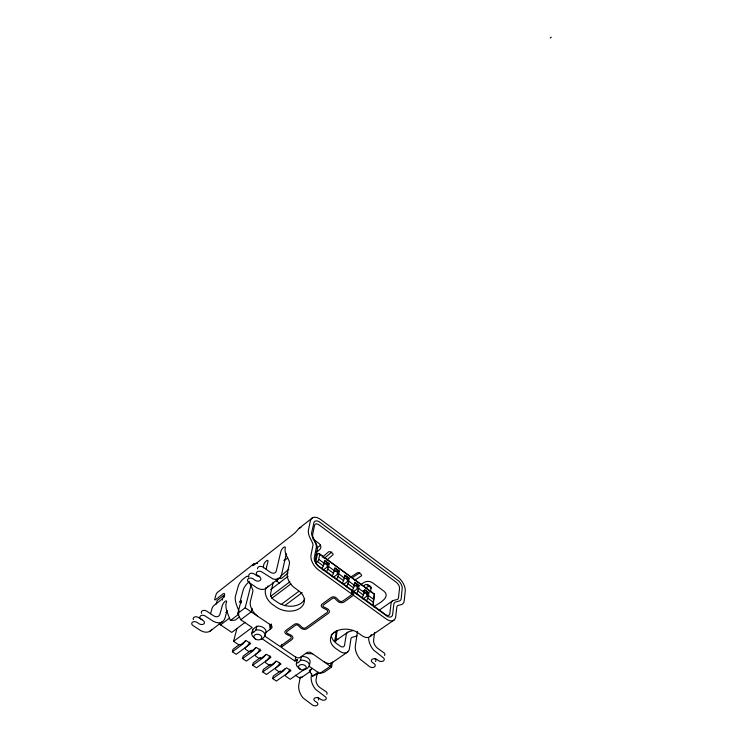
<?xml version="1.0" encoding="UTF-8"?>
<svg xmlns="http://www.w3.org/2000/svg" width="743" height="743" viewBox="0 0 743 743"><rect width="100%" height="100%" fill="white"/><g stroke="black" fill="none" stroke-linecap="round" stroke-linejoin="round"><path stroke-width="1.11" d="M337.062 630.519L335.845 641.348M315.561 555.402L318.701 553.47L319.778 554.092L374.416 594.047L373.153 604.858A5.526 4.374 75.7 0 1 372.661 605.406M373.265 604.681L373.413 602.313A6.334 0.594 -87.6 0 1 373.692 599.36L374.416 594.047M374.602 632.302L373.58 640.048A6.678 3.873 57.2 0 0 377.788 648.425L383.843 652.707A3.316 2.266 6.9 0 1 384.493 655.484M366.466 601.198L367.739 598.18A8.34 3.501 -54.5 0 0 368.5 595.58L368.918 592.626L364.637 589.496L364.2 592.45A8.359 3.474 -54.5 0 1 363.429 595.05L362.147 598.069M367.172 595.997L367.386 591.502L367.172 595.997L362.89 599.053M367.051 593.871L365.825 592.979L366.169 590.611L363.225 590.509M357.485 631.42L355.368 645.797A13.263 7.839 57.4 0 0 360.058 659.152L369.745 666.759A3.306 2.248 7.2 0 0 374.398 666.945A3.306 2.248 7.2 0 0 374.221 663.75L372.401 662.477A3.325 2.257 7.1 0 1 372.224 659.255A3.325 2.257 7.1 0 1 376.896 659.45L378.716 660.731A3.325 2.266 6.9 0 0 383.397 660.917A3.325 2.266 6.9 0 0 383.239 657.694L373.525 650.004A13.365 7.746 57.2 0 1 368.63 637.931M356.575 594.019L357.866 591.01A8.377 3.446 -54.4 0 0 358.655 588.41L359.101 585.456L354.782 582.308L354.318 585.252A8.396 3.418 -54.4 0 1 353.529 587.852L351.792 591.874M357.337 588.837L357.559 584.332L357.337 588.837L353.055 591.93M357.197 586.691L355.962 585.79L356.324 583.431L354.365 583.357M309.004 666.202L319.75 673.52L324.059 672.285L331.573 667.121L311.391 652.948A3.316 2.248 9.5 0 0 306.738 652.753L300.293 657.304A3.316 2.238 9.9 0 1 295.658 657.118L281.216 647.292L291.925 639.574A4.198 2.87 10.4 0 0 290.829 635.079L287.355 633.361A1.69 1.152 10.5 0 1 286.9 631.55L295.593 625.225A1.69 1.17 10.3 0 1 298.184 625.495L300.701 627.937A4.235 2.926 10 0 0 307.156 628.606L328.295 613.384A4.291 3 9.4 0 0 327.291 608.693L323.772 606.91A1.718 1.207 9.4 0 1 323.363 605.025L332.446 598.421A1.727 1.226 9.2 0 1 335.093 598.691L337.619 601.226A4.328 3.065 8.9 0 0 344.223 601.914L353.454 595.254L353.937 592.19L353.222 591.075L351.402 592.394M264.499 635.683A3.362 2.294 11.2 0 0 265.325 636.472L279.953 646.429L290.662 638.701A2.517 1.718 10.4 0 0 289.993 636.008L286.529 634.29A3.371 2.313 10.5 0 1 285.628 630.668L294.312 624.343A3.39 2.34 10.3 0 1 299.494 624.882L302.011 627.315A2.545 1.755 10 0 0 305.893 627.724L327.022 612.473A2.573 1.802 9.4 0 0 326.409 609.669L322.899 607.885A3.446 2.424 9.4 0 1 322.081 604.115L331.164 597.493A3.464 2.452 9.2 0 1 336.458 598.041L338.975 600.585A2.6 1.839 8.9 0 0 342.941 600.994L352.173 594.326L352.656 591.261L351.941 590.156L318.515 565.897A5.247 3.074 53.4 0 1 315.292 559.423L317.122 550.247A9.826 5.74 52.7 0 0 316.369 544.201L313.277 537.774A5.155 2.972 52.6 0 1 312.664 534.514L314.54 525.44A5.108 2.916 52.4 0 1 319.053 524.892L396.363 582.354A4.96 2.721 55.4 0 1 399.52 588.456L398.471 597.762A5.006 2.768 55.7 0 1 397.143 599.49L393.14 600.558A9.529 5.285 56.2 0 0 390.948 604.282L389.834 613.644A5.127 2.888 56.1 0 1 385.682 614.637L353.222 591.075M347.418 581.611L347.65 577.097L347.418 581.611L344 584.109M346.6 586.784L347.919 583.766A8.414 3.381 -54.3 0 0 348.727 581.175L349.21 578.23L344.845 575.054L344.353 577.989A8.424 3.353 -54.3 0 1 343.535 580.58L342.217 583.608M347.269 579.447L346.015 578.537L346.405 576.187L344.436 576.122M331.573 667.121L332.316 662.635M331.109 662.7L330.542 666.1L319.75 673.52M334.703 641.153L336.403 630.946M336.542 579.494L337.879 576.475A8.452 3.316 -54.2 0 0 338.715 573.884L339.226 570.949L334.833 567.736L334.304 570.67A8.461 3.288 -54.2 0 1 333.468 573.262L332.112 576.28M337.415 574.33L337.656 569.797L337.415 574.33L333.152 577.487M317.112 673.743L316.091 679.455A6.464 4.068 58 0 0 320.038 687.637L326.028 691.687A3.204 2.118 8.7 0 1 326.771 694.287M337.248 572.147L335.985 571.228L336.403 568.887L334.424 568.813M311.698 673.91L311.28 676.195A12.919 8.136 58 0 0 315.608 689.374L325.193 696.674A3.213 2.118 8.7 0 1 325.48 699.702A3.213 2.118 8.7 0 1 320.967 699.507L319.165 698.299A3.213 2.108 8.9 0 0 314.661 698.104A3.213 2.108 8.9 0 0 314.967 701.123L316.769 702.33A3.204 2.09 8.9 0 1 317.075 705.33A3.204 2.09 8.9 0 1 312.589 705.135L303.033 697.918A12.826 8.219 58.3 0 1 298.816 684.795L300.321 676.929M326.4 572.129L327.756 569.11A8.489 3.241 -54.1 0 0 328.61 566.528L329.158 563.593L324.728 560.361L324.171 563.287A8.498 3.213 -54.1 0 1 323.307 565.869L321.951 568.841M327.319 566.983L327.579 562.442L327.319 566.983L323.066 570.169M303.339 669.276A6.631 4.449 9.6 0 0 305.02 669.192L307.063 668.505L309.264 666.295L310.007 662.45A6.603 4.449 9.7 0 0 307.853 658.01A6.603 4.449 9.7 0 0 301.407 656.58L300.543 660.351L298.333 662.58L296.392 663.341A6.631 4.449 9.6 0 0 300.005 668.533M327.143 564.782L325.871 563.853L326.307 561.522L324.32 561.448M315.719 563.473A5.61 4.588 72.9 0 1 315.766 563.194L317.372 561.559A6.464 4.384 -6.4 0 0 318.766 559.34L319.778 554.092M317.391 554.009L315.766 562.191A3.622 2.461 -6.1 0 0 315.794 562.943L315.803 562.999M296.438 663.239L297.181 659.505L294.952 661.075L261.499 638.358M294.952 661.075L295.798 656.84M281.216 647.292L281.848 644.33M275.486 667.966L275.69 669.536L278.801 671.616L281.086 671.718L286.612 667.818L290.95 670.743L276.396 681.052L272.69 678.591L273.229 676.102L280.417 671.031M245.199 647.655L245.441 649.271L248.626 651.407L250.939 651.5L256.428 647.487L260.877 650.487L255.378 654.481L255.611 656.088L258.768 658.205L261.072 658.298L266.57 654.323L270.981 657.295L265.474 661.251L265.697 662.84L268.827 664.939L271.121 665.031L276.628 661.094L281.012 664.047L266.477 674.458L262.734 671.969L263.301 669.489L270.471 664.363M271.409 623.99L270.211 629.237L269.56 624.213M260.784 639.184L262.771 638.432L264.991 636.157L265.901 632.349A6.743 4.607 11.5 0 0 263.57 627.724A6.743 4.607 11.5 0 0 256.976 626.256L252.731 629.405A6.743 4.607 11.5 0 0 253.075 631.838M276.87 581.202L277.13 579.271M269.988 655.781A5.052 1.913 -56.1 0 1 266.347 660.703L256.474 667.799L252.704 665.291L253.289 662.821L260.449 657.639M265.929 587.602L265.437 589.645A11.907 7.476 53.7 0 0 271.52 603.734L276.294 607.124A17.275 12.129 11 0 0 300.339 607.978A17.275 12.129 11 0 0 298.426 590.583L294.683 587.927A12.074 7.328 53.5 0 1 287.355 572.909L289.417 563.723A5.155 3.121 52.7 0 0 288.851 560.426L286.529 555.662A11.86 7.086 52.7 0 1 285.228 548.065A3.436 1.198 -53.9 0 0 283.585 547.461A3.436 1.198 -53.9 0 0 280.873 551.455L276.303 570.884A6.928 4.282 52.5 0 1 269.867 571.943L263.208 567.225A3.501 2.498 12.4 0 0 259.372 566.538A3.501 2.498 12.4 0 0 257.552 568.813M254.199 637.717A6.771 4.607 11.5 0 1 251.831 633.11L253.716 632.284L255.936 629.999L256.837 626.293M251.877 633.017L252.778 629.312M266.096 569.101L267.954 561.522A3.409 1.17 -54.2 0 0 266.393 560.881A3.409 1.17 -54.2 0 0 263.691 564.847A11.702 7.235 52.7 0 0 263.524 567.773M259.901 648.983A5.071 1.876 -56 0 1 256.242 653.924L246.388 661.094L242.589 658.558L243.193 656.088L251.236 650.209M252.202 608.378L251.375 611.721L240.751 619.746L237.788 613.412L241.094 600.771L239.302 602.155M237.788 613.412L245.181 607.783L251.088 584.704M236.887 628.55L233.581 641.33L238.401 644.562L240.723 644.655L246.193 640.596L250.688 643.614L236.218 654.323L232.383 651.769L233.023 649.308L239.255 644.683M226.987 610.848L225.083 617.832A13.374 8.962 52.7 0 1 216.157 622.467L213.325 621.343L205.309 616.058A3.409 2.313 13.6 0 0 200.601 615.873A3.409 2.313 13.6 0 0 201.195 619.253L203.173 620.581A3.399 2.303 13.6 0 1 203.768 623.934A3.399 2.303 13.6 0 1 199.078 623.749L197.099 622.43A3.39 2.294 13.8 0 0 192.418 622.244A3.39 2.294 13.8 0 0 193.022 625.587L201.019 630.807L203.851 631.903A13.272 9.046 52.7 0 0 211.783 629.47M216.129 604.189L217.188 600.474L223.699 595.394A2.498 0.817 -54.9 0 0 224.033 596.313M210.52 613.792L212.099 608.276A2.508 0.817 -55.1 0 1 214.105 605.359L221.135 599.88A4.17 1.365 -54.9 0 0 224.47 595.013A4.17 1.365 -54.9 0 0 222.77 594.075L215.767 599.545A2.48 0.808 -54.9 0 1 214.773 598.988L215.925 594.967A11.238 7.411 52.6 0 1 218.238 591.79L253.558 564.058A11.498 7.198 52.5 0 1 257.524 563.454M264.991 636.157L265.037 636.054A6.771 4.607 11.5 0 0 262.697 631.439A6.771 4.607 11.5 0 0 256.075 629.962L255.936 629.999M297.181 659.505L297.126 659.598A6.603 4.449 9.7 0 0 297.042 660.759M309.264 666.295L309.311 666.202A6.631 4.449 9.6 0 0 307.156 661.753A6.631 4.449 9.6 0 0 300.674 660.323L300.543 660.351M363.661 585.883C365.556 582.623 372.169 586.06 370.813 588.177M370.293 591.818L371.221 588.066L367.033 584.37M365.528 588.335L367.961 586.496L369.847 586.506M312.422 517.843L299.206 528.217L296.541 531.152A5.08 1.272 -48.8 0 1 293.856 533.855L254.45 564.754A4.987 1.198 -49.3 0 1 252.657 565.581L253.558 564.058M551.25 37.15L550.257 37.977M288.154 572.834L282.043 578.073A1.542 1.096 11.5 0 1 279.842 578.035M316.973 548.12L320.465 545.13M316.072 552.634L319.583 549.634A6.223 4.551 10.6 0 0 318.998 543.421L312.887 538.926M322.276 557.222L328.555 551.882A1.662 1.207 9.8 0 1 330.737 552.058L332.79 553.619A1.662 1.217 9.7 0 1 332.641 555.095L326.734 560.092M324.124 558.504L331.768 552.012M276.554 579.549L278.3 578.091M280.91 575.899L288.758 569.324M225.816 612.511L227.618 611.127M210.083 631.123L222.361 621.733M265.855 588.521L279.043 578.444M219.185 623.637A4.922 3.297 53.3 0 0 220.587 624.9L229.606 618.018M270.647 589.58L288.061 576.327M201.585 613.281A3.39 2.313 13.7 0 1 202.653 610.653A3.39 2.313 13.7 0 1 206.73 611.183L213.306 615.622A6.687 4.486 52.7 0 0 219.891 614.312L222.389 605.359A3.39 1.124 -55 0 1 225.083 601.403A3.39 1.124 -55 0 1 226.476 602.183L225.9 604.273A19.801 12.956 53.5 0 0 227.442 612.836L230.414 620.507L238.958 614.006M239.478 616.876L235.215 620.108L230.414 620.507M270.545 596.406L289.928 581.741M271.715 598.403L290.968 583.877M245.162 622.318L231.751 632.414L220.587 624.9M327.301 564.986L329.158 563.593M281.188 604.486L298.779 591.344M233.581 641.33L252.128 627.491L240.751 619.746M284.745 605.61L302.141 592.654M337.359 572.324L339.226 570.949M232.383 651.769L242.199 644.506A5.099 1.82 -55.8 0 0 245.366 640.661M265.799 632.488L271.279 628.448A3.381 2.322 11.3 0 0 270.851 625.104L245.181 607.783M347.343 579.596L349.21 578.23M242.589 658.558L252.425 651.37A5.08 1.867 -55.9 0 0 255.573 647.534M357.234 586.812L359.101 585.456M252.704 665.291L262.567 658.168A5.052 1.904 -56.1 0 0 265.381 654.927M367.051 593.963L368.918 592.626M262.734 671.969L272.625 664.92A5.034 1.941 -56.2 0 0 275.746 661.121M331.322 634.596L336.978 630.603M373.478 606.827C377.314 604.17 391.626 597.669 383.936 591.177L372.382 582.679A6.074 4.356 7.8 0 0 364.228 582.354L360.346 584.871M272.69 678.591L282.591 671.607A5.015 1.978 -56.4 0 0 285.386 668.394M334.619 641.45L347.798 632.219M379.264 610.17L392.527 600.873M305.243 668.811L290.234 679.278L285.609 676.176L285.423 674.616M319.063 672.898A19.364 12.194 56.8 0 1 317.354 673.957L312.515 676.13L309.367 670.455L312.218 668.477M301.658 677.402L310.23 671.458M312.515 676.13L318.255 672.183M332.381 662.524L347.668 651.982M370.005 636.593L394.106 619.987M350.343 577.348L357.011 572.992A1.644 1.189 8.4 0 1 358.98 572.872L361.052 574.348A1.635 1.18 8.3 0 1 361.274 575.927L354.448 580.367M352.117 577.785L359.9 572.742M283.807 560.528L287.708 558.197M309.367 670.455L311.475 669.527M323.874 563.788L325.871 563.853M334.006 571.163L335.985 571.228M344.037 578.472L346.015 578.537M353.993 585.716L355.962 585.79M363.866 592.905L365.825 592.979M305.661 653.515L312.636 653.803M373.46 593.666L374.546 594.298M295.305 675.192L298.194 677.124A4.802 3.074 57.3 0 0 302.364 676.362M276.48 580.933L279.322 582.939M352.173 594.326L318.571 570.002A12.25 7.161 53.4 0 1 311.029 554.845L312.905 545.678A5.229 3.046 52.6 0 0 312.283 542.381L309.896 537.57A12.037 6.928 52.6 0 1 308.466 529.945L310.388 520.88A11.925 6.798 52.4 0 1 320.92 519.673L397.867 577.079A11.591 6.334 55.4 0 1 405.241 591.279L404.238 600.604A11.702 6.446 55.7 0 1 401.174 604.663L398.155 605.387A5.062 2.805 56.2 0 0 396.818 607.152L395.75 616.523A11.972 6.724 56.1 0 1 386.081 618.882L353.454 595.254M317.372 561.559L323.307 565.869M327.756 569.11L333.468 573.262M337.879 576.475L343.535 580.58M347.919 583.766L353.529 587.852M357.866 591.01L363.429 595.05M367.739 598.18L373.413 602.313M352.656 591.261L318.394 566.352A7.876 4.607 53.4 0 1 314.224 557.974L316.277 547.628A7.226 4.207 52.7 0 0 315.812 543.895L312.422 536.78A7.736 4.458 52.6 0 1 311.642 532.675L314.048 522.078A7.69 4.384 52.4 0 1 318.849 521.521L398.898 581.128A7.467 4.087 55.4 0 1 402.269 587.611L401.201 598.737A7.523 4.142 55.7 0 1 399.539 600.92L395.155 602.146A7.003 3.882 56.2 0 0 393.809 604.44L392.555 614.981A7.699 4.328 56.1 0 1 387.196 616.272L353.937 592.19M318.747 559.34L324.171 563.287M328.61 566.528L334.304 570.67M338.715 573.884L344.353 577.989M348.727 581.175L354.318 585.252M358.655 588.41L364.2 592.45M368.5 595.58L373.692 599.369M372.531 592.988L318.701 553.47M371.407 587.583L370.748 587.165M239.06 611.433L236.794 605.666A19.922 12.854 53.4 0 1 235.206 597.084L238.438 585.428A6.761 2.266 -54.6 0 1 243.342 578.881L245.413 577.265A6.761 2.275 -54.6 0 1 248.403 576.772L248.478 577.162M240.667 603L240.518 602.508A5.21 3.381 53.2 0 1 240.37 600.641L243.091 590.286A6.743 2.294 -54.7 0 1 248.431 582.438M249.732 642.128A5.09 1.839 -55.9 0 1 246.044 647.088M279.758 663.072A5.025 1.95 -56.3 0 1 276.368 667.428M289.909 669.211A5.006 1.988 -56.4 0 1 286.315 674.105M304.751 598.821A17.2 12.111 11 0 1 277.399 602.229L273.703 599.647A5.108 3.204 53.7 0 1 270.647 593.295L272.82 584.063A9.566 5.981 52.8 0 0 273.127 582.261M374.862 658.762A3.297 2.238 7.2 0 1 375.531 661.511M353.231 630.352A4.885 2.888 56.2 0 1 352.553 630.686L348.439 631.884A9.287 5.517 56.7 0 0 346.071 635.674L344.594 645.054A4.997 3.009 56.7 0 1 340.331 646.178L336.82 643.726A16.727 11.554 8.3 0 1 331.294 635.339M257.44 615.891A11.804 7.569 53.8 0 1 250.437 601.096L252.778 591.865A5.034 3.223 52.8 0 0 252.286 588.595L250.075 583.896A11.6 7.328 52.8 0 1 249.1 581.212M193.449 619.625A3.371 2.285 13.8 0 1 194.499 617.024A3.371 2.285 13.8 0 1 198.548 617.554L200.517 618.873A3.381 2.303 13.7 0 0 202.105 619.541M276.702 581.082A1.765 1.17 14.7 0 1 276.285 579.921M332.975 661.929A11.544 7.124 56.9 0 1 324.208 661.753M279.749 582.921A1.551 1.105 11.5 0 1 278.792 582.568M268.028 585.874A13.755 8.656 52.6 0 1 259.734 589.069L256.892 587.862L248.803 582.308A3.501 2.47 12.6 0 1 248.301 578.732A3.501 2.47 12.6 0 1 253.177 578.908L255.183 580.32A3.511 2.48 12.4 0 0 260.059 580.497A3.511 2.48 12.4 0 0 259.586 576.912L257.58 575.5A3.52 2.498 12.4 0 1 257.097 571.887A3.52 2.498 12.4 0 1 262 572.064L272.96 578.936A13.866 8.554 52.5 0 0 281.56 574.627L286.018 555.16A3.427 1.207 -54 0 1 286.575 553.786M249.016 576.299A3.483 2.47 12.6 0 1 250.224 573.512A3.483 2.47 12.6 0 1 254.412 574.06L256.419 575.472A3.492 2.48 12.4 0 0 259.818 576.243M317.632 697.343A3.186 2.09 8.9 0 1 318.394 699.925M336.207 639.417A6.52 2.731 -55.7 0 1 337.898 639.305M357.011 635.646A11.396 6.733 56.2 0 1 355.442 636.445L352.331 637.271A4.932 2.926 56.8 0 0 350.9 639.073L349.47 648.472A11.647 7.031 56.7 0 1 340.545 651.778L336.012 648.685A16.801 11.563 8.3 0 1 334.712 632.126A16.801 11.563 8.3 0 1 358.386 633.11L361.925 635.618A11.804 6.882 56.4 0 0 371.398 634.503M299.206 528.217A11.823 6.891 52.4 0 1 300.98 527.632M241.15 602.917A4.997 3.241 53.2 0 1 241.094 600.771M224.72 595.951A2.498 0.817 -54.9 0 1 224.182 596.267M222.398 600.038A2.508 0.827 -55 0 1 222.575 599.545M223.782 597.697A2.508 0.827 -55 0 1 223.987 597.474M255.286 638.952A4.068 2.768 11.5 0 0 261.815 637.958A4.068 2.768 11.5 0 0 256.437 634.299A4.068 2.768 11.5 0 0 255.286 638.952M299.791 669.071A3.984 2.675 9.6 0 0 306.255 668.133A3.984 2.675 9.6 0 0 301.073 664.604A3.984 2.675 9.6 0 0 299.791 669.071"/></g></svg>
